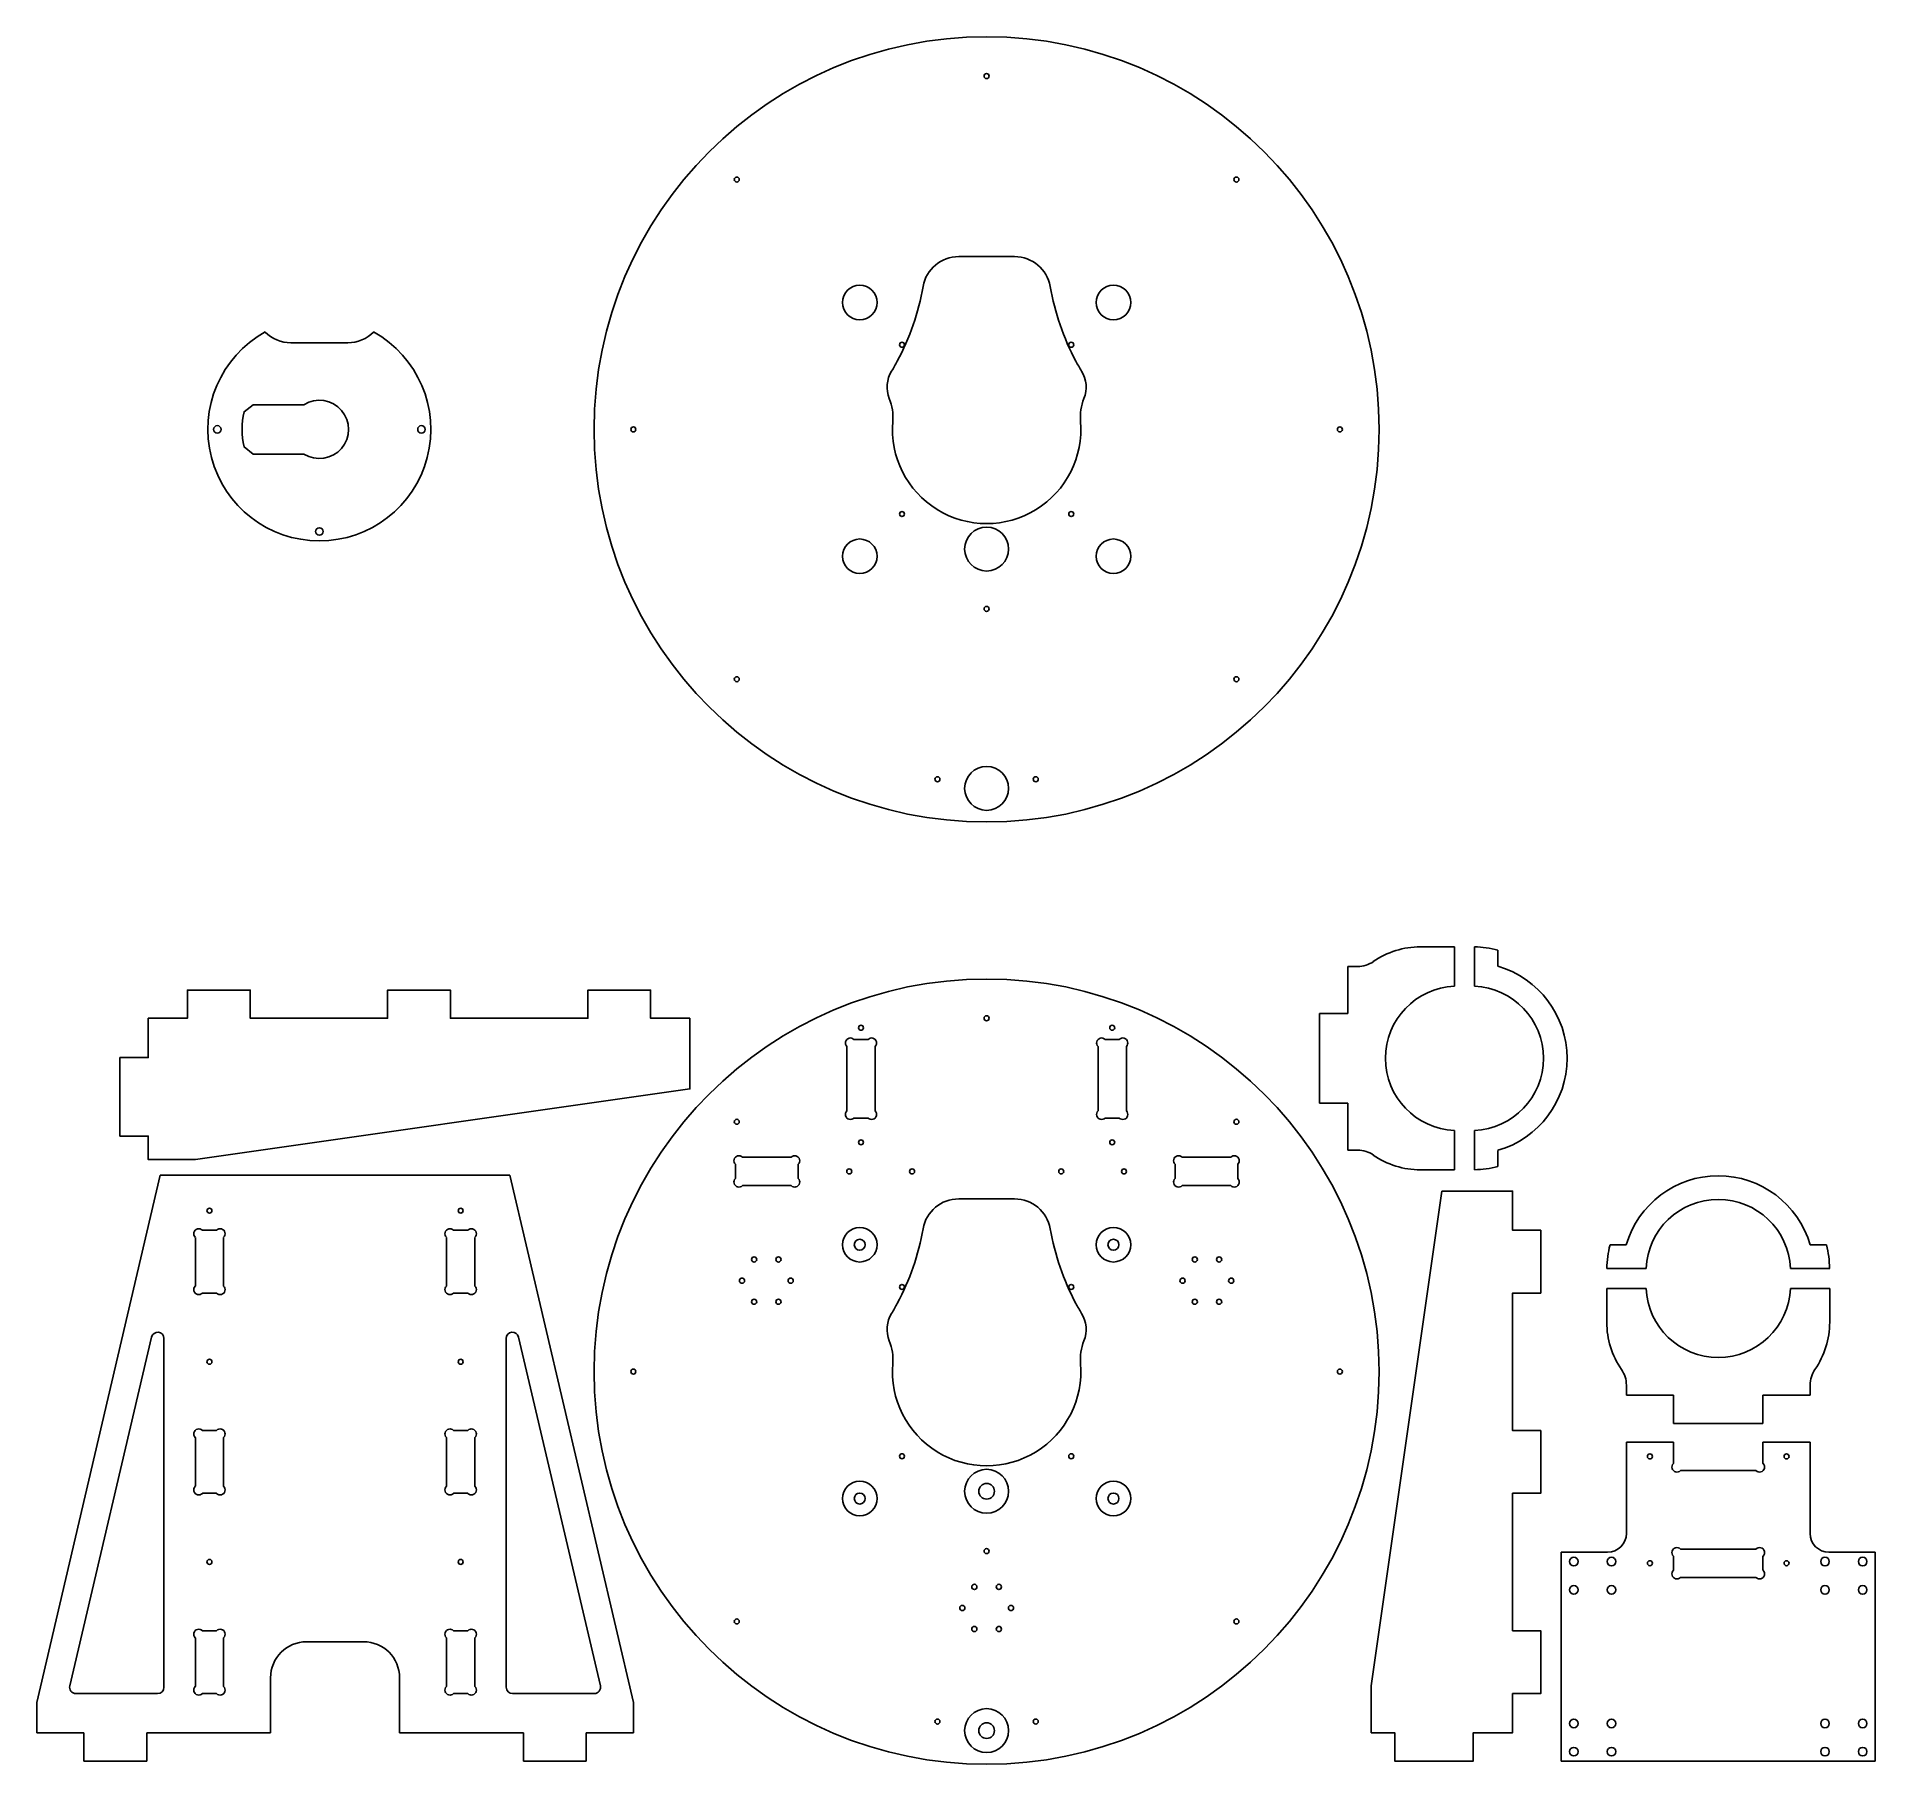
# Model space of a CAD drawing. Header units: millimetres. Extents: x -605 to 566, y -250 to 850.
import ezdxf

# ---------------------------------------------------------------- set-up
doc = ezdxf.new("R2010")
doc.units = ezdxf.units.MM
doc.header["$MEASUREMENT"] = 0

msp = doc.modelspace()

# ---------------------------------------------------------------- linework, layer by layer
for p, q in [((-406.9, 655.2), (-443.1, 655.2)), ((298, 270.5), (276.3, 270.5)), ((298, 245.5), (298, 270.5)), ((310.7, 270.5), (310.7, 245.5)), ((236.4, 258), (230, 258)), ((230, 258), (230, 228)), ((325.7, 258.1), (325.7, 268.4)), ((230, 228), (212, 228)), ((212, 228), (212, 171)), ((212, 171), (230, 171)), ((230, 171), (230, 141)), ((298, 128.5), (298, 153.5)), ((310.7, 153.5), (310.7, 128.5)), ((230, 141), (236.4, 141)), ((325.7, 130.6), (325.7, 140.9)), ((-605, -210.8), (-526.3, 125)), ((-526.3, 125), (-303.7, 125)), ((-303.7, 125), (-225, -210.8)), ((276.3, 128.5), (298, 128.5)), ((-504, 85.5), (-504, 54.5)), ((-490.5, 90), (-499.5, 90)), ((-486, 54.5), (-486, 85.5)), ((-344, 85.5), (-344, 54.5)), ((-330.5, 90), (-339.5, 90)), ((-326, 54.5), (-326, 85.5)), ((407.4, 80.7), (397.1, 80.7)), ((534.9, 80.7), (524.6, 80.7)), ((395, 65.7), (420, 65.7)), ((512, 65.7), (537, 65.7)), ((-499.5, 50), (-490.5, 50)), ((-339.5, 50), (-330.5, 50)), ((395, 53), (395, 31.4)), ((420, 53), (395, 53)), ((537, 53), (512, 53)), ((537, 31.4), (537, 53)), ((-531.9, 22), (-584, -200.1)), ((-524, -201), (-524, 21.1)), ((-306, 21.1), (-306, -201)), ((-246, -200.1), (-298.1, 22)), ((407.5, -8.6), (407.5, -15)), ((524.5, -15), (524.5, -8.6)), ((407.5, -15), (437.5, -15)), ((437.5, -15), (437.5, -33)), ((494.5, -33), (494.5, -15)), ((494.5, -15), (524.5, -15)), ((437.5, -33), (494.5, -33)), ((-504, -42), (-504, -73)), ((-490.5, -37.5), (-499.5, -37.5)), ((-486, -73), (-486, -42)), ((-344, -42), (-344, -73)), ((-330.5, -37.5), (-339.5, -37.5)), ((-326, -73), (-326, -42)), ((437.5, -45), (407.5, -45)), ((407.5, -45), (407.5, -103)), ((437.5, -58.5), (437.5, -45)), ((524.5, -45), (494.5, -45)), ((494.5, -45), (494.5, -58.5)), ((524.5, -103), (524.5, -45)), ((490, -63), (442, -63)), ((-499.5, -77.5), (-490.5, -77.5)), ((-339.5, -77.5), (-330.5, -77.5)), ((395.5, -115), (366, -115)), ((366, -115), (366, -248)), ((442, -113), (490, -113)), ((566, -115), (536.5, -115)), ((566, -248), (566, -115)), ((437.5, -126.5), (437.5, -117.5)), ((494.5, -117.5), (494.5, -126.5)), ((490, -131), (442, -131)), ((-504, -169.5), (-504, -200.5)), ((-490.5, -165), (-499.5, -165)), ((-486, -200.5), (-486, -169.5)), ((-396.9, -172), (-433.1, -172)), ((-344, -169.5), (-344, -200.5)), ((-330.5, -165), (-339.5, -165)), ((-326, -200.5), (-326, -169.5)), ((-456.1, -195), (-456.1, -230)), ((-373.9, -230), (-373.9, -195)), ((-580.1, -205), (-528, -205)), ((-499.5, -205), (-490.5, -205)), ((-339.5, -205), (-330.5, -205)), ((-302, -205), (-249.9, -205)), ((-605, -230), (-605, -210.8)), ((-225, -210.8), (-225, -230)), ((-575, -230), (-605, -230)), ((-575, -248), (-575, -230)), ((-456.1, -230), (-535, -230)), ((-535, -230), (-535, -248)), ((-295, -230), (-373.9, -230)), ((-295, -248), (-295, -230)), ((-225, -230), (-255, -230)), ((-255, -230), (-255, -248)), ((-535, -248), (-575, -248)), ((-255, -248), (-295, -248)), ((366, -248), (566, -248))]:
    msp.add_line(p, q)
for points in [[(-62, 619.6, -0.11767), (-59.8, 605.1, 1.088277), (59.8, 605.1, -0.11767), (62, 619.6, 0.237946), (60.5, 637.1, -0.014822), (56.9, 643.4, -0.07951), (40.5, 691, 0.364201), (17.8, 710), (-17.8, 710, 0.364201), (-40.5, 691, -0.07951), (-56.9, 643.4, -0.014822), (-60.5, 637.1, 0.237946)], [(-467.2, 584.3), (-434.8, 584.3, 1.807062), (-434.8, 615.7), (-467.2, 615.7), (-472.9, 611.2, 0.115271), (-472.9, 588.8)], [(-71, 166), (-71, 207, 1.006104), (-75.5, 211.5), (-84.5, 211.5, 1.006104), (-89, 207), (-89, 166, 1.006104), (-84.5, 161.5), (-75.5, 161.5, 1.006104)], [(71, 207), (71, 166, 1.006104), (75.5, 161.5), (84.5, 161.5, 1.006104), (89, 166), (89, 207, 1.006104), (84.5, 211.5), (75.5, 211.5, 1.006104)], [(-120, 123), (-120, 132, 1.006104), (-124.5, 136.5), (-155.5, 136.5, 1.006104), (-160, 132), (-160, 123, 1.006104), (-155.5, 118.5), (-124.5, 118.5, 1.006104)], [(155.5, 136.5), (124.5, 136.5, 1.006104), (120, 132), (120, 123, 1.006104), (124.5, 118.5), (155.5, 118.5, 1.006104), (160, 123), (160, 132, 1.006104)], [(-62, 19.6, -0.11767), (-59.8, 5.1, 1.088277), (59.8, 5.1, -0.11767), (62, 19.6, 0.237946), (60.5, 37.1, -0.014822), (56.9, 43.4, -0.07951), (40.5, 91, 0.364201), (17.8, 110), (-17.8, 110, 0.364201), (-40.5, 91, -0.07951), (-56.9, 43.4, -0.014822), (-60.5, 37.1, 0.237946)]]:
    msp.add_lwpolyline(points, format="xyb", close=True)
for points in [[(-189, 225), (-189, 180), (-504, 135), (-534, 135), (-534, 150), (-552, 150), (-552, 200), (-534, 200), (-534, 225), (-509, 225), (-509, 243), (-469, 243), (-469, 225), (-381.5, 225), (-381.5, 243), (-341.5, 243), (-341.5, 225), (-254, 225), (-254, 243), (-214, 243), (-214, 225)], [(290, 115), (335, 115), (335, 90), (353, 90), (353, 50), (335, 50), (335, -37.5), (353, -37.5), (353, -77.5), (335, -77.5), (335, -165), (353, -165), (353, -205), (335, -205), (335, -230), (310, -230), (310, -248), (260, -248), (260, -230), (245, -230), (245, -200)]]:
    msp.add_lwpolyline(points, close=True)
for centre, radius in [((0, 600), 250), ((0, 825), 1.59), ((-159.1, 759.1), 1.59), ((159.1, 759.1), 1.59), ((-80.8, 680.8), 11), ((80.8, 680.8), 11), ((-53.9, 653.9), 1.59), ((53.9, 653.9), 1.59), ((-490, 600), 2.38), ((-360, 600), 2.38), ((-225, 600), 1.59), ((225, 600), 1.59), ((-53.9, 546.1), 1.59), ((53.9, 546.1), 1.59), ((-425, 535), 2.38), ((-80.8, 519.2), 11), ((0, 523.8), 14), ((80.8, 519.2), 11), ((0, 485.7), 1.59), ((-159.1, 440.9), 1.59), ((159.1, 440.9), 1.59), ((-31.3, 377.2), 1.59), ((0, 371.4), 14), ((31.3, 377.2), 1.59), ((0, 0), 250), ((0, 225), 1.59), ((-80, 219), 1.59), ((80, 219), 1.59), ((-159.1, 159.1), 1.59), ((159.1, 159.1), 1.59), ((-80, 146), 1.59), ((80, 146), 1.59), ((-87.5, 127.5), 1.59), ((-47.5, 127.5), 1.59), ((47.5, 127.5), 1.59), ((87.5, 127.5), 1.59), ((-495, 102.5), 1.59), ((-335, 102.5), 1.59), ((-80.8, 80.8), 11), ((-80.8, 80.8), 3.5), ((80.8, 80.8), 11), ((80.8, 80.8), 3.5), ((-148.1, 71.4), 1.65), ((-132.6, 71.4), 1.65), ((132.6, 71.4), 1.65), ((148.1, 71.4), 1.65), ((-155.8, 57.9), 1.65), ((-124.8, 57.9), 1.65), ((124.8, 57.9), 1.65), ((155.8, 57.9), 1.65), ((-53.9, 53.9), 1.59), ((53.9, 53.9), 1.59), ((-148.1, 44.5), 1.65), ((-132.6, 44.5), 1.65), ((132.6, 44.5), 1.65), ((148.1, 44.5), 1.65), ((-495, 6.3), 1.59), ((-335, 6.3), 1.59), ((-225, 0), 1.59), ((225, 0), 1.59), ((-53.9, -53.9), 1.59), ((53.9, -53.9), 1.59), ((422.5, -54), 1.59), ((509.5, -54), 1.59), ((-80.8, -80.8), 11), ((0, -76.2), 14), ((80.8, -80.8), 11), ((-80.8, -80.8), 3.5), ((0, -76.2), 5), ((80.8, -80.8), 3.5), ((0, -114.3), 1.59), ((-495, -121.2), 1.59), ((-335, -121.2), 1.59), ((374, -121), 2.75), ((398, -121), 2.75), ((422.5, -122), 1.59), ((509.5, -122), 1.59), ((534, -121), 2.75), ((558, -121), 2.75), ((-7.8, -137.1), 1.65), ((7.8, -137.1), 1.65), ((374, -139), 2.75), ((398, -139), 2.75), ((534, -139), 2.75), ((558, -139), 2.75), ((-15.5, -150.5), 1.65), ((15.5, -150.5), 1.65), ((-159.1, -159.1), 1.59), ((-7.8, -163.9), 1.65), ((7.8, -163.9), 1.65), ((159.1, -159.1), 1.59), ((-31.3, -222.8), 1.59), ((0, -228.6), 14), ((31.3, -222.8), 1.59), ((374, -224), 2.75), ((398, -224), 2.75), ((534, -224), 2.75), ((558, -224), 2.75), ((0, -228.6), 5), ((374, -242), 2.75), ((398, -242), 2.75), ((534, -242), 2.75), ((558, -242), 2.75)]:
    msp.add_circle(centre, radius)
for centre, radius, start, end in [((-425, 600), 71, -240.8587, 60.8587), ((276.3, 217.8), 52.7, 90, 124.708), ((308.7, 199.5), 71, 76.1467, 88.3858), ((236.4, 275.6), 17.6, 270, 304.708), ((308.7, 199.5), 61, -73.8181, 73.8181), ((300, 199.5), 46, 92.4919, 267.5081), ((308.7, 199.5), 46, -87.5081, 87.5081), ((236.4, 123.4), 17.6, 55.292, 90), ((276.3, 181.2), 52.7, 235.292, 270), ((308.7, 199.5), 71, 271.6142, 283.8533), ((466, 63.7), 61, 16.1819, 163.8181), ((466, 63.7), 46, 2.4919, 177.5081), ((-501.8, 87.8), 3.19, 44.6513, 225.3487), ((-488.2, 87.8), 3.19, -45.3487, 135.3487), ((-341.8, 87.8), 3.19, 44.6513, 225.3487), ((-328.2, 87.8), 3.19, -45.3487, 135.3487), ((466, 63.7), 71, 166.1467, 178.3858), ((466, 63.7), 71, 1.6142, 13.8533), ((-501.8, 52.2), 3.19, 134.6513, 315.3487), ((-488.2, 52.2), 3.19, -135.3487, 45.3487), ((-341.8, 52.2), 3.19, 134.6513, 315.3487), ((-328.2, 52.2), 3.19, -135.3487, 45.3487), ((466, 55), 46, 182.4919, 357.5081), ((-528, 21.1), 4, 0, 166.8069), ((-302, 21.1), 4, 13.1931, 180), ((447.7, 31.4), 52.7, 180, 214.708), ((484.3, 31.4), 52.7, -34.708, 0), ((389.9, -8.6), 17.6, 0, 34.708), ((542.1, -8.6), 17.6, 145.292, 180), ((-501.8, -39.7), 3.19, 44.6513, 225.3487), ((-488.2, -39.7), 3.19, -45.3487, 135.3487), ((-341.8, -39.7), 3.19, 44.6513, 225.3487), ((-328.2, -39.7), 3.19, -45.3487, 135.3487), ((439.7, -60.8), 3.19, 134.6513, 315.3487), ((492.3, -60.8), 3.19, -135.3487, 45.3487), ((-501.8, -75.3), 3.19, 134.6513, 315.3487), ((-488.2, -75.3), 3.19, -135.3487, 45.3487), ((-341.8, -75.3), 3.19, 134.6513, 315.3487), ((-328.2, -75.3), 3.19, -135.3487, 45.3487), ((395.5, -103), 12, 270, 360), ((536.5, -103), 12, 180, 270), ((439.7, -115.2), 3.19, 44.6513, 225.3487), ((492.3, -115.2), 3.19, -45.3487, 135.3487), ((439.7, -128.8), 3.19, 134.6513, 315.3487), ((492.3, -128.8), 3.19, -135.3487, 45.3487), ((-501.8, -167.2), 3.19, 44.6513, 225.3487), ((-488.2, -167.2), 3.19, -45.3487, 135.3487), ((-433.1, -195), 23, 90, 180), ((-396.9, -195), 23, 0, 90), ((-341.8, -167.2), 3.19, 44.6513, 225.3487), ((-328.2, -167.2), 3.19, -45.3487, 135.3487), ((-580.1, -201), 4, 166.8069, 270), ((-528, -201), 4, -90, 0), ((-501.8, -202.8), 3.19, 134.6513, 315.3487), ((-488.2, -202.8), 3.19, -135.3487, 45.3487), ((-341.8, -202.8), 3.19, 134.6513, 315.3487), ((-328.2, -202.8), 3.19, -135.3487, 45.3487), ((-302, -201), 4, 180, 270), ((-249.9, -201), 4, -90, 13.1931)]:
    msp.add_arc(centre, radius, start, end)
for centre, major_axis, start_param, end_param in [((-443.1, 677.8), (-23, 0), 0.772335, 1.570796), ((-406.9, 677.8), (23, 0), 4.712389, 5.51085)]:
    msp.add_ellipse(centre, major_axis=major_axis, ratio=0.984, start_param=start_param, end_param=end_param)

doc.saveas('drawing.dxf')
